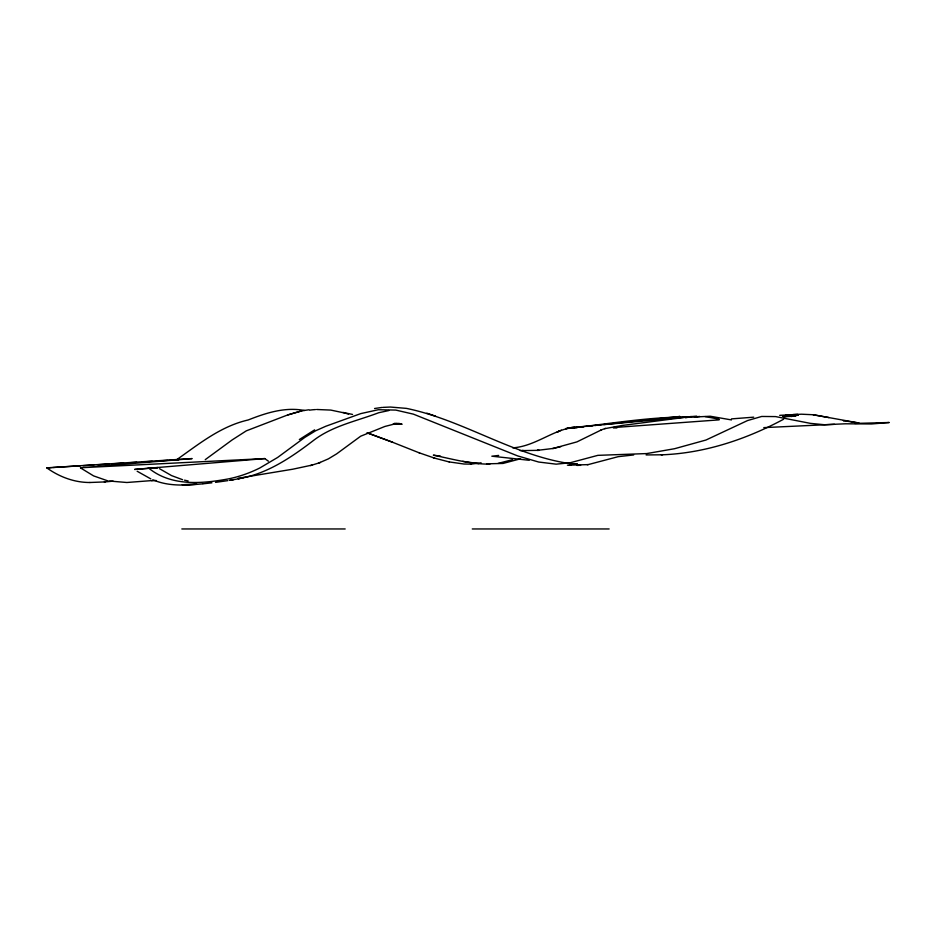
<?xml version="1.0" encoding="UTF-8"?>
<svg xmlns="http://www.w3.org/2000/svg" width="936" height="936" viewBox="0 0 936 936"><rect width="100%" height="100%" fill="white"/><g stroke="black" fill="none" stroke-linecap="round" stroke-linejoin="round"><path stroke-width="1.4" d="M205.241 459.658L232.21 439.885L246.32 430.841L287.633 414.964L301.989 410.787L308.845 409.792M299.333 439.546L314.636 429.858M176.635 459.74C199.052 443.98 220.767 426.196 248.204 419.971C265.999 412.94 285.07 406.774 304.411 410.483M601.322 429.928L576.904 441.897L552.79 448.543L560.886 446.647M783.643 419.211C746.565 439.148 705.732 452.86 663.46 454.756L661.214 454.802M318.954 462.934L328.372 458.862L336.656 453.855L360.688 436.199L384.86 426.465L395.53 423.751L393.272 423.868L399.508 423.552L394.115 423.517L402.094 424.242L395.858 423.435M561.354 430.197L557.095 432.093L559.33 431.098M604.609 428.688L622.335 425.447L691.259 416.543L685.585 417.795M600.608 430.209L605.405 428.384M791.189 416.532L798.326 415.081L783.385 416.766L795.658 416.075L782.496 416.274M242.693 477.489L292.792 469.205L312.214 465.052M310.483 465.601L320.451 462.454M520.556 458.78L502.983 463.449L486.58 463.823M301.989 410.787L287.633 414.964M498.677 455.434L491.833 456.195L529.25 460.29M242.646 477.968C269.638 472.341 292.711 456.37 314.227 439.897C333.169 425.704 356.944 421.001 378.682 412.741L388.908 410.53M498.092 463.402L512.507 459.658M567.883 428.115L565.683 428.665C609.137 424.031 653.094 415.912 696.793 417.046M481.092 462.805L471.229 464.116M268.41 461.179L264.736 458.581L134.608 469.427L157.985 467.614L148.368 467.871C170.914 486.509 201.743 483.795 228.571 478.869A128.794 124.734 -90 0 0 239.16 476.202A135.802 131.52 -90 0 0 259.88 467.941L277.629 457.458L304.855 437.381L315.643 430.771L325.833 426.243L360.816 413.595L378.296 409.734L395.811 410.085L413.431 414.157L517.631 455.902L538.668 462.033L556.124 464.162L570.071 462.782L597.847 455.352L646.729 453.574L674.587 448.707L705.943 440.037L747.525 420.568L761.693 416.461L775.57 416.59L810.471 423.376L824.405 424.733L845.337 423.797L871.498 423.961L889.2 422.51L854.708 423.446M239.616 478.612L229.729 480.332L233.333 479.758M512.729 447.853C537.124 446.261 556.054 426.594 580.566 426.757L696.665 416.122M243.126 477.863L238.294 478.869M672.457 418.029L679.782 416.461M697.367 416.883L710.248 416.239L731.437 419.913M567.403 465.192L588.124 464.619L618.24 456.663L633.672 454.954M553.094 448.461L537.205 450.38L539.136 450.333L520.252 450.637M238.364 478.179L241.254 477.723M374.564 408.505L381.982 407.441M227.939 480.613L215.561 482.356M570.024 427.74L577.079 427.729M572.703 428.009L574.645 427.752M151.655 480.601L126.863 482.496L109.372 481.034M679.852 416.45L603.86 424.523M578.389 427.307L583.701 426.699M203.089 483.807L211.91 482.812M570.82 427.635L574.411 427.249M586.579 426.395L592.312 425.763M595.179 425.447L600.959 424.827M105.195 481.911L89.856 482.496M113.174 481.151L104.341 481.981M694.407 416.965L699.789 416.461M151.889 480.835L156.125 480.449M152.767 479.735C168.445 486.603 186.077 485.398 202.656 483.842M731.414 418.895L753.726 417.175M719.152 419.866L612.975 427.612L616.941 427.916M579.712 465.391L580.648 465.321M587.2 464.689L588.124 464.619M89.996 482.496C74.435 482.578 59.342 476.892 46.8 467.871L189.376 458.71L192.126 458.605L80.613 467.743L264.736 458.581M315.479 409.57L313.139 409.734A73.312 71.604 -90 0 0 309.64 410.143M80.391 465.812L52.592 467.544M83.14 465.637L93.869 464.97M97.871 464.712L109.149 464.01M112.004 463.835L123.622 463.109M127.986 462.829L136.726 462.29M142.436 461.939L152.287 461.331M157.716 460.992L167.45 460.395M173.101 460.056L178.858 459.716M51.398 467.614L46.8 467.871M779.676 415.338L801.438 414.203L813.127 414.742L859.096 423.025M785.713 414.976L790.464 414.742M792.979 414.578L797.811 414.344M382.765 407.394L390.312 407.043L406.399 408.377C463.893 420.182 514.215 456.218 572.75 464.022M763.799 427.623L834.479 424.324M316.66 409.488L330.794 410.085L345.045 413.092M522.124 450.485L523.294 450.473M646.109 454.931L662.594 454.791M573.405 463.928L577.325 463.905L570.188 463.8M181.83 528.957L345.173 528.957M472.282 528.957L609.137 528.957M489.902 464.116C470.703 464.315 452.018 458.921 433.356 455.165L440.54 456.16M471.323 464.127L463.999 464.022L449.128 461.916M569.334 465.286L570.901 465.309M576.857 465.391L578.46 465.426M844.05 420.744L843.336 420.65L858.394 422.943M462.7 461.343L478.764 463.648M813.127 414.742L828.98 417.561M705.124 416.602L719.035 419.152M188.159 480.964L184.509 480.191M342.985 412.437L352.533 414.437M419.012 452.755L434.854 458.219M434.632 458.16L449.409 461.998M108.085 480.964L93.6 475.897L80.379 467.836M182.614 479.712L171.557 475.605L159.588 468.737M346.226 413.443L348.566 414.157M426.863 413.185L435.556 416.169M433.216 457.692L434.011 457.973M368 433.146L392.687 442.272L366.982 432.76M391.973 442.026L419.597 452.977M150.836 478.916L137.136 471.229M196.736 484.286L182.415 484.731L196.736 484.286"/></g></svg>
